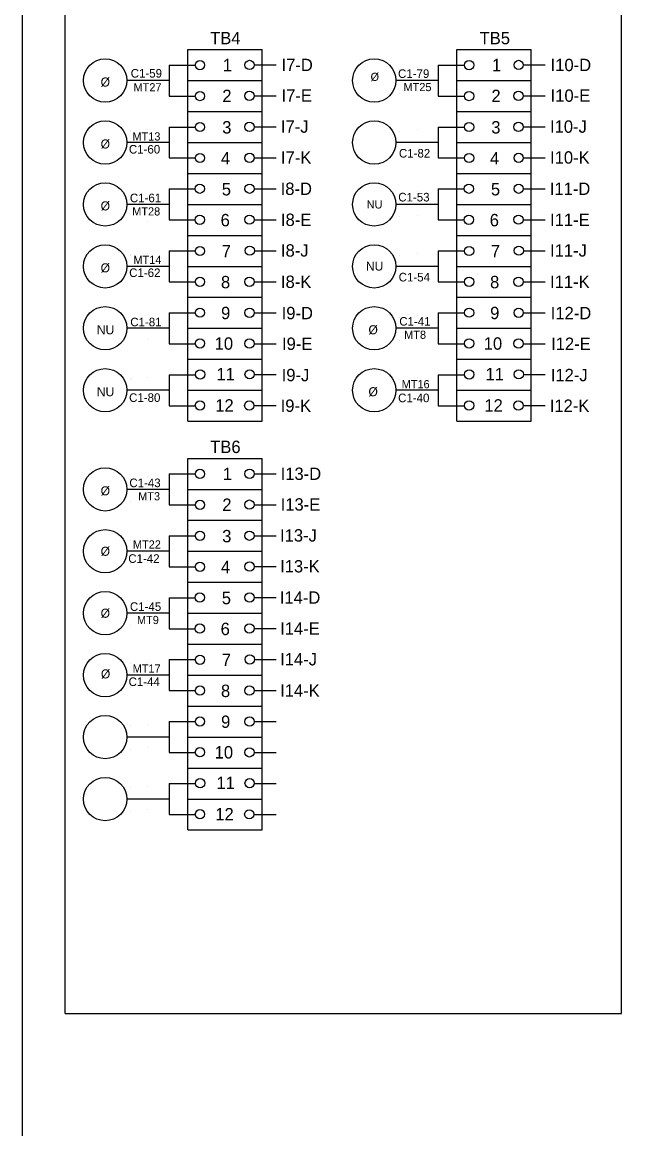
# Model space of a CAD drawing. Extents: x -13 to 6788, y -1113 to 1291.
# Drawn here: x 3337 to 3739, y -236 to 487 of the extents above; entities that cross this region are included whole.
import ezdxf

# ---------------------------------------------------------------- set-up
doc = ezdxf.new("R2010")
doc.units = 0
for name, color, linetype in [('Level 1', 7, 'Continuous'), ('Level 2', 7, 'Continuous'), ('P_ODOT_PLAN_Border', 7, 'Continuous')]:
    doc.layers.add(name, color=color, linetype=linetype)

msp = doc.modelspace()

# ---------------------------------------------------------------- linework, layer by layer
at = {"layer": 'Level 1'}
for p, q in [((3364.65, -160.93), (3364.65, 1229.61)), ((3728.43, -160.93), (3728.43, 1229.61)), ((3444.78, 226.44), (3444.78, 469.44)), ((3444.78, 469.44), (3493.38, 469.44)), ((3493.38, 226.44), (3493.38, 469.44)), ((3620.76, 226.44), (3620.76, 469.44)), ((3620.76, 469.44), (3669.36, 469.44)), ((3669.36, 226.44), (3669.36, 469.44)), ((3432.63, 459.31), (3432.63, 439.06)), ((3432.63, 459.31), (3449.74, 459.31)), ((3488.27, 459.38), (3502.66, 459.38)), ((3608.61, 459.31), (3608.61, 439.06)), ((3608.61, 459.31), (3625.71, 459.31)), ((3664.25, 459.38), (3678.64, 459.38)), ((3416.03, 449.19), (3405, 449.19)), ((3432.63, 449.19), (3416.03, 449.19)), ((3444.78, 449.19), (3493.38, 449.19)), ((3608.61, 449.19), (3580.98, 449.19)), ((3620.76, 449.19), (3669.36, 449.19)), ((3432.63, 439.06), (3449.74, 439.06)), ((3488.27, 439.13), (3502.66, 439.13)), ((3608.61, 439.06), (3625.71, 439.06)), ((3664.25, 439.13), (3678.64, 439.13)), ((3444.78, 428.94), (3493.38, 428.94)), ((3620.76, 428.94), (3669.36, 428.94)), ((3432.63, 418.81), (3432.63, 398.56)), ((3432.63, 418.81), (3449.74, 418.81)), ((3488.27, 418.88), (3502.66, 418.88)), ((3608.61, 418.81), (3608.61, 398.56)), ((3608.61, 418.81), (3625.71, 418.81)), ((3664.25, 418.88), (3678.64, 418.88)), ((3416.03, 408.69), (3405, 408.69)), ((3432.63, 408.69), (3416.03, 408.69)), ((3444.78, 408.69), (3493.38, 408.69)), ((3608.61, 408.69), (3580.98, 408.69)), ((3620.76, 408.69), (3669.36, 408.69)), ((3432.63, 398.56), (3449.74, 398.56)), ((3488.27, 398.63), (3502.66, 398.63)), ((3608.61, 398.56), (3625.71, 398.56)), ((3664.25, 398.63), (3678.64, 398.63)), ((3444.78, 388.44), (3493.38, 388.44)), ((3620.76, 388.44), (3669.36, 388.44)), ((3432.63, 378.32), (3432.63, 358.07)), ((3432.63, 378.32), (3449.74, 378.32)), ((3488.27, 378.38), (3502.66, 378.38)), ((3608.61, 378.32), (3608.61, 358.07)), ((3608.61, 378.32), (3625.71, 378.32)), ((3664.25, 378.38), (3678.64, 378.38)), ((3416.03, 368.19), (3405, 368.19)), ((3432.63, 368.19), (3416.03, 368.19)), ((3444.78, 368.19), (3493.38, 368.19)), ((3608.61, 368.19), (3580.98, 368.19)), ((3620.76, 368.19), (3669.36, 368.19)), ((3432.63, 358.07), (3449.74, 358.07)), ((3488.27, 358.13), (3502.66, 358.13)), ((3608.61, 358.07), (3625.71, 358.07)), ((3664.25, 358.13), (3678.64, 358.13)), ((3444.78, 347.94), (3493.38, 347.94)), ((3620.76, 347.94), (3669.36, 347.94)), ((3432.63, 337.82), (3432.63, 317.57)), ((3432.63, 337.82), (3449.74, 337.82)), ((3488.27, 337.88), (3502.66, 337.88)), ((3608.61, 337.82), (3608.61, 317.57)), ((3608.61, 337.82), (3625.71, 337.82)), ((3664.25, 337.88), (3678.64, 337.88)), ((3416.03, 327.69), (3405, 327.69)), ((3432.63, 327.69), (3416.03, 327.69)), ((3444.78, 327.69), (3493.38, 327.69)), ((3608.61, 327.69), (3580.98, 327.69)), ((3620.76, 327.69), (3669.36, 327.69)), ((3432.63, 317.57), (3449.74, 317.57)), ((3488.27, 317.63), (3502.66, 317.63)), ((3608.61, 317.57), (3625.71, 317.57)), ((3664.25, 317.63), (3678.64, 317.63)), ((3444.78, 307.44), (3493.38, 307.44)), ((3620.76, 307.44), (3669.36, 307.44)), ((3432.63, 297.32), (3432.63, 277.07)), ((3432.63, 297.32), (3449.74, 297.32)), ((3488.27, 297.38), (3502.66, 297.38)), ((3608.61, 297.32), (3608.61, 277.07)), ((3608.61, 297.32), (3625.71, 297.32)), ((3664.25, 297.38), (3678.64, 297.38)), ((3416.03, 287.19), (3405, 287.19)), ((3432.63, 287.19), (3416.03, 287.19)), ((3444.78, 287.19), (3493.38, 287.19)), ((3608.61, 287.19), (3580.98, 287.19)), ((3620.76, 287.19), (3669.36, 287.19)), ((3432.63, 277.07), (3449.74, 277.07)), ((3488.27, 277.13), (3502.66, 277.13)), ((3608.61, 277.07), (3625.71, 277.07)), ((3664.25, 277.13), (3678.64, 277.13)), ((3444.78, 266.94), (3493.38, 266.94)), ((3620.76, 266.94), (3669.36, 266.94)), ((3432.63, 256.82), (3432.63, 236.57)), ((3432.63, 256.82), (3449.74, 256.82)), ((3488.27, 256.88), (3502.66, 256.88)), ((3608.61, 256.82), (3608.61, 236.57)), ((3608.61, 256.82), (3625.71, 256.82)), ((3664.25, 256.88), (3678.64, 256.88)), ((3416.03, 246.69), (3405, 246.69)), ((3432.63, 246.69), (3416.03, 246.69)), ((3444.78, 246.69), (3493.38, 246.69)), ((3608.61, 246.69), (3580.98, 246.69)), ((3620.76, 246.69), (3669.36, 246.69)), ((3432.63, 236.57), (3449.74, 236.57)), ((3488.27, 236.63), (3502.66, 236.63)), ((3608.61, 236.57), (3625.71, 236.57)), ((3664.25, 236.63), (3678.64, 236.63)), ((3444.78, 226.44), (3493.38, 226.44)), ((3620.76, 226.44), (3669.36, 226.44)), ((3444.78, -40.85), (3444.78, 202.14)), ((3444.78, 202.14), (3493.38, 202.14)), ((3493.38, -40.85), (3493.38, 202.14)), ((3432.63, 192.02), (3432.63, 171.77)), ((3432.63, 192.02), (3449.74, 192.02)), ((3488.27, 192.08), (3502.66, 192.08)), ((3416.03, 181.89), (3405, 181.89)), ((3432.63, 181.89), (3416.03, 181.89)), ((3444.78, 181.89), (3493.38, 181.89)), ((3432.63, 171.77), (3449.74, 171.77)), ((3488.27, 171.83), (3502.66, 171.83)), ((3444.78, 161.64), (3493.38, 161.64)), ((3432.63, 151.52), (3432.63, 131.27)), ((3432.63, 151.52), (3449.74, 151.52)), ((3488.27, 151.58), (3502.66, 151.58)), ((3416.03, 141.39), (3405, 141.39)), ((3432.63, 141.39), (3416.03, 141.39)), ((3444.78, 141.39), (3493.38, 141.39)), ((3432.63, 131.27), (3449.74, 131.27)), ((3488.27, 131.33), (3502.66, 131.33)), ((3444.78, 121.14), (3493.38, 121.14)), ((3432.63, 111.02), (3432.63, 90.77)), ((3432.63, 111.02), (3449.74, 111.02)), ((3488.27, 111.08), (3502.66, 111.08)), ((3416.03, 100.89), (3405, 100.89)), ((3432.63, 100.89), (3416.03, 100.89)), ((3444.78, 100.89), (3493.38, 100.89)), ((3432.63, 90.77), (3449.74, 90.77)), ((3488.27, 90.83), (3502.66, 90.83)), ((3444.78, 80.64), (3493.38, 80.64)), ((3432.63, 70.52), (3432.63, 50.27)), ((3432.63, 70.52), (3449.74, 70.52)), ((3488.27, 70.58), (3502.66, 70.58)), ((3416.03, 60.39), (3405, 60.39)), ((3432.63, 60.39), (3416.03, 60.39)), ((3444.78, 60.39), (3493.38, 60.39)), ((3432.63, 50.27), (3449.74, 50.27)), ((3488.27, 50.33), (3502.66, 50.33)), ((3444.78, 40.14), (3493.38, 40.14)), ((3432.63, 30.02), (3432.63, 9.77)), ((3432.63, 30.02), (3449.74, 30.02)), ((3488.27, 30.08), (3502.66, 30.08)), ((3416.03, 19.89), (3405, 19.89)), ((3432.63, 19.89), (3416.03, 19.89)), ((3444.78, 19.89), (3493.38, 19.89)), ((3432.63, 9.77), (3449.74, 9.77)), ((3488.27, 9.83), (3502.66, 9.83)), ((3444.78, -0.36), (3493.38, -0.36)), ((3432.63, -10.48), (3432.63, -30.73)), ((3432.63, -10.48), (3449.74, -10.48)), ((3488.27, -10.42), (3502.66, -10.42)), ((3416.03, -20.61), (3405, -20.61)), ((3432.63, -20.61), (3416.03, -20.61)), ((3444.78, -20.61), (3493.38, -20.61)), ((3432.63, -30.73), (3449.74, -30.73)), ((3488.27, -30.67), (3502.66, -30.67)), ((3444.78, -40.85), (3493.38, -40.85)), ((3364.65, -160.93), (3728.43, -160.93))]:
    msp.add_line(p, q, dxfattribs=at)
for centre, radius in [((3390.82, 449.19), 14.17), ((3566.8, 449.19), 14.17), ((3452.8, 459.3), 3.04), ((3485.24, 459.38), 3.04), ((3628.78, 459.3), 3.04), ((3661.21, 459.38), 3.04), ((3452.8, 439.05), 3.04), ((3485.12, 439.18), 3.04), ((3628.78, 439.05), 3.04), ((3661.1, 439.18), 3.04), ((3390.82, 408.69), 14.17), ((3452.8, 418.8), 3.04), ((3485.12, 418.86), 3.04), ((3566.8, 408.69), 14.17), ((3628.78, 418.8), 3.04), ((3661.1, 418.86), 3.04), ((3452.8, 398.55), 3.04), ((3485.24, 398.66), 3.04), ((3628.78, 398.55), 3.04), ((3661.21, 398.66), 3.04), ((3390.82, 368.19), 14.17), ((3452.69, 378.46), 3.04), ((3485.24, 378.46), 3.04), ((3566.8, 368.19), 14.17), ((3628.67, 378.46), 3.04), ((3661.21, 378.46), 3.04), ((3452.69, 358.15), 3.04), ((3485.12, 358.23), 3.04), ((3628.67, 358.15), 3.04), ((3661.1, 358.23), 3.04), ((3390.82, 327.69), 14.17), ((3452.8, 337.73), 3.04), ((3485.35, 337.95), 3.04), ((3566.8, 327.69), 14.17), ((3628.78, 337.73), 3.04), ((3661.33, 337.95), 3.04), ((3452.8, 317.64), 3.04), ((3485.12, 317.64), 3.04), ((3628.78, 317.64), 3.04), ((3661.1, 317.64), 3.04), ((3390.82, 287.19), 14.17), ((3452.8, 297.4), 3.04), ((3485.24, 297.33), 3.04), ((3566.8, 287.19), 14.17), ((3628.78, 297.4), 3.04), ((3661.21, 297.33), 3.04), ((3452.8, 277.28), 3.04), ((3485.16, 277.2), 3.04), ((3628.78, 277.28), 3.04), ((3661.14, 277.2), 3.04), ((3390.82, 246.69), 14.17), ((3566.8, 246.69), 14.17), ((3452.92, 257), 3.04), ((3485.27, 257.08), 3.04), ((3628.89, 257), 3.04), ((3661.25, 257.08), 3.04), ((3452.8, 236.76), 3.04), ((3485.05, 236.69), 3.04), ((3628.78, 236.76), 3.04), ((3661.03, 236.69), 3.04), ((3390.82, 181.89), 14.17), ((3452.8, 192.01), 3.04), ((3485.24, 192.08), 3.04), ((3452.8, 171.76), 3.04), ((3485.12, 171.88), 3.04), ((3390.82, 141.39), 14.17), ((3452.8, 151.51), 3.04), ((3485.12, 151.57), 3.04), ((3452.8, 131.26), 3.04), ((3485.24, 131.37), 3.04), ((3390.82, 100.89), 14.17), ((3452.69, 111.17), 3.04), ((3485.24, 111.17), 3.04), ((3452.69, 90.85), 3.04), ((3485.12, 90.93), 3.04), ((3390.82, 60.39), 14.17), ((3452.8, 70.43), 3.04), ((3485.35, 70.65), 3.04), ((3452.8, 50.34), 3.04), ((3485.12, 50.34), 3.04), ((3390.82, 19.89), 14.17), ((3452.8, 30.1), 3.04), ((3485.24, 30.03), 3.04), ((3452.8, 9.98), 3.04), ((3485.16, 9.9), 3.04), ((3390.82, -20.61), 14.17), ((3485.27, -10.22), 3.04), ((3452.92, -10.3), 3.04), ((3452.8, -30.53), 3.04), ((3485.05, -30.61), 3.04)]:
    msp.add_circle(centre, radius, dxfattribs=at)
at = {"layer": 'Level 2'}
for p, q in [((3583.53, 456.51), (3583.53, 456.51)), ((3594.79, 457.67), (3594.79, 457.67)), ((3408.31, 452.48), (3408.31, 452.48)), ((3419.57, 453.64), (3419.57, 453.64)), ((3418.81, 442.14), (3418.81, 442.14)), ((3594.79, 442.14), (3594.79, 442.14)), ((3583.53, 440.98), (3583.53, 440.98)), ((3407.1, 416.45), (3407.1, 416.45)), ((3407.56, 416.01), (3407.56, 416.01)), ((3418.81, 417.17), (3418.81, 417.17)), ((3583.53, 416.01), (3583.53, 416.01)), ((3594.79, 417.17), (3594.79, 417.17)), ((3407.56, 400.48), (3407.56, 400.48)), ((3418.81, 401.64), (3418.81, 401.64)), ((3583.53, 400.48), (3583.53, 400.48)), ((3594.79, 401.64), (3594.79, 401.64)), ((3594.79, 376.67), (3594.79, 376.67)), ((3406.95, 371.27), (3406.95, 371.27)), ((3418.21, 372.43), (3418.21, 372.43)), ((3583.53, 375.51), (3583.53, 375.51)), ((3418.21, 356.9), (3418.21, 356.9)), ((3583.53, 359.98), (3583.53, 359.98)), ((3594.79, 361.14), (3594.79, 361.14)), ((3407.56, 335.74), (3407.56, 335.74)), ((3407.56, 335.01), (3407.56, 335.01)), ((3418.81, 336.17), (3418.81, 336.17)), ((3583.53, 335.01), (3583.53, 335.01)), ((3594.79, 336.17), (3594.79, 336.17)), ((3407.56, 319.48), (3407.56, 319.48)), ((3418.81, 320.64), (3418.81, 320.64)), ((3583.53, 319.48), (3583.53, 319.48)), ((3594.79, 320.64), (3594.79, 320.64)), ((3407.21, 290.13), (3407.21, 290.13)), ((3418.47, 291.28), (3418.47, 291.28)), ((3583.53, 294.51), (3583.53, 294.51)), ((3594.79, 295.67), (3594.79, 295.67)), ((3418.81, 280.14), (3418.81, 280.14)), ((3583.53, 278.98), (3583.53, 278.98)), ((3594.79, 280.14), (3594.79, 280.14)), ((3407.56, 254.02), (3407.56, 254.02)), ((3407.71, 254.08), (3407.71, 254.08)), ((3418.81, 255.17), (3418.81, 255.17)), ((3583.53, 254.02), (3583.53, 254.02)), ((3594.79, 255.17), (3594.79, 255.17)), ((3418.81, 239.64), (3418.81, 239.64)), ((3594.79, 239.64), (3594.79, 239.64)), ((3407.56, 238.48), (3407.56, 238.48)), ((3583.53, 238.48), (3583.53, 238.48)), ((3407.56, 189.22), (3407.56, 189.22)), ((3418.81, 190.37), (3418.81, 190.37)), ((3407.56, 173.68), (3407.56, 173.68)), ((3418.81, 174.84), (3418.81, 174.84)), ((3407.56, 148.72), (3407.56, 148.72)), ((3418.81, 149.87), (3418.81, 149.87)), ((3407.56, 133.18), (3407.56, 133.18)), ((3418.81, 134.34), (3418.81, 134.34)), ((3418.81, 109.37), (3418.81, 109.37)), ((3407.56, 108.22), (3407.56, 108.22)), ((3407.56, 92.68), (3407.56, 92.68)), ((3418.81, 93.84), (3418.81, 93.84)), ((3407.56, 67.72), (3407.56, 67.72)), ((3418.81, 68.87), (3418.81, 68.87)), ((3407.56, 52.18), (3407.56, 52.18)), ((3418.81, 53.34), (3418.81, 53.34)), ((3407.56, 27.22), (3407.56, 27.22)), ((3418.81, 28.37), (3418.81, 28.37)), ((3407.56, 11.68), (3407.56, 11.68)), ((3418.81, 12.84), (3418.81, 12.84)), ((3407.56, -13.28), (3407.56, -13.28)), ((3418.81, -12.13), (3418.81, -12.13)), ((3407.56, -28.82), (3407.56, -28.82)), ((3418.81, -27.66), (3418.81, -27.66))]:
    msp.add_line(p, q, dxfattribs=at)
at = {"layer": 'P_ODOT_PLAN_Border'}
msp.add_lwpolyline([(4336.5, -334.08), (4336.5, 1265.92), (3336.5, 1265.92), (3336.5, -334.08)], close=True, dxfattribs=at)

# ---------------------------------------------------------------- texts
at = {"layer": 'Level 1'}
for s, height, p in [('TB4', 8.1, (3459.47, 472.92)), ('TB5', 8.1, (3635.7, 472.92)), ('1', 8.1, (3467.77, 455.29)), ('I7-D', 8.1, (3506.14, 455.33)), ('1', 8.1, (3643.75, 455.29)), ('I10-D', 8.1, (3682.12, 455.33)), ('C1-59', 5.616, (3407.51, 451.1)), ('C1-79', 5.616, (3582.33, 450.89)), ('2', 8.1, (3467.42, 435.09)), ('I7-E', 8.1, (3506.14, 435.28)), ('2', 8.1, (3643.4, 435.09)), ('I10-E', 8.1, (3682.12, 435.28)), ('3', 8.1, (3467.34, 414.55)), ('I7-J', 8.1, (3505.73, 415.04)), ('3', 8.1, (3643.31, 414.55)), ('I10-J', 8.1, (3681.71, 415.04)), ('C1-60', 5.616, (3406.32, 401.44)), ('4', 8.1, (3466.51, 394.35)), ('I7-K', 8.1, (3505.77, 394.84)), ('C1-82', 5.616, (3582.93, 398.83)), ('4', 8.1, (3642.49, 394.35)), ('I10-K', 8.1, (3681.75, 394.84)), ('5', 8.1, (3467.08, 374.08)), ('I8-D', 8.1, (3505.58, 374.38)), ('5', 8.1, (3643.06, 374.08)), ('I11-D', 8.1, (3681.56, 374.38)), ('C1-61', 5.616, (3406.97, 369.62)), ('C1-53', 5.616, (3582.49, 370.13)), ('6', 8.1, (3466.3, 353.88)), ('I8-E', 8.1, (3505.77, 354.1)), ('6', 8.1, (3642.28, 353.88)), ('I11-E', 8.1, (3681.75, 354.1)), ('7', 8.1, (3467.06, 333.57)), ('I8-J', 8.1, (3505.77, 334.05)), ('7', 8.1, (3643.04, 333.57)), ('I11-J', 8.1, (3681.75, 334.05)), ('C1-62', 5.616, (3406.51, 320.73)), ('8', 8.1, (3466.53, 313.36)), ('I8-K', 8.1, (3505.77, 313.55)), ('C1-54', 5.616, (3582.75, 317.83)), ('8', 8.1, (3642.51, 313.36)), ('I11-K', 8.1, (3681.75, 313.55)), ('9', 8.1, (3466.6, 293.16)), ('I9-D', 8.1, (3506.22, 293.09)), ('9', 8.1, (3642.57, 293.16)), ('I12-D', 8.1, (3682.19, 293.09)), ('C1-81', 5.616, (3407.23, 288.48)), ('C1-41', 5.616, (3583.15, 288.91)), ('10', 8.1, (3462.4, 273.19)), ('I9-E', 8.1, (3506.44, 273.04)), ('10', 8.1, (3638.38, 273.19)), ('I12-E', 8.1, (3682.42, 273.04)), ('11', 8.1, (3463.57, 253.21)), ('I9-J', 8.1, (3506.25, 252.58)), ('11', 8.1, (3639.55, 253.21)), ('I12-J', 8.1, (3682.23, 252.58)), ('C1-80', 5.616, (3406.46, 239.07)), ('12', 8.1, (3462.81, 232.71)), ('I9-K', 8.1, (3505.58, 232.53)), ('C1-40', 5.616, (3582.37, 238.87)), ('12', 8.1, (3638.78, 232.71)), ('I12-K', 8.1, (3681.56, 232.53)), ('TB6', 8.1, (3459.49, 205.62)), ('1', 8.1, (3467.77, 187.99)), ('I13-D', 8.1, (3505.58, 188.03)), ('C1-43', 5.616, (3406.62, 183.31)), ('2', 8.1, (3467.42, 167.79)), ('I13-E', 8.1, (3505.58, 167.98)), ('3', 8.1, (3467.34, 147.26)), ('I13-J', 8.1, (3505.17, 147.74)), ('C1-42', 5.616, (3405.94, 133.82)), ('4', 8.1, (3466.51, 127.06)), ('I13-K', 8.1, (3505.21, 127.54)), ('5', 8.1, (3467.08, 106.78)), ('I14-D', 8.1, (3505.02, 107.08)), ('C1-45', 5.616, (3407, 102.41)), ('6', 8.1, (3466.3, 86.58)), ('I14-E', 8.1, (3505.21, 86.8)), ('7', 8.1, (3467.06, 66.27)), ('I14-J', 8.1, (3505.21, 66.75)), ('C1-44', 5.616, (3406.14, 53.28)), ('8', 8.1, (3466.53, 46.07)), ('I14-K', 8.1, (3505.21, 46.25)), ('9', 8.1, (3466.6, 25.87)), ('10', 8.1, (3462.4, 5.89)), ('11', 8.1, (3463.57, -14.08)), ('12', 8.1, (3462.81, -34.58))]:
    msp.add_text(s, height=height, dxfattribs=at).set_placement(p)
at = {"layer": 'Level 2'}
for s, height, p in [('Ø', 5.9, (3387.85, 445.27)), ('Ø', 5.31, (3564.39, 448.94)), ('Ø', 5.9, (3387.85, 404.77)), ('Ø', 5.9, (3387.85, 364.27)), ('NU', 5.314, (3561.85, 365.53)), ('Ø', 5.9, (3387.85, 323.77)), ('NU', 5.905, (3561.28, 324.93)), ('NU', 5.905, (3385.33, 283.27)), ('Ø', 5.9, (3562.99, 283.27)), ('NU', 5.905, (3385.33, 242.77)), ('Ø', 5.9, (3562.99, 242.77)), ('Ø', 5.9, (3387.85, 177.98)), ('Ø', 5.9, (3387.85, 138.44)), ('Ø', 5.9, (3387.85, 97.94)), ('Ø', 5.9, (3388.02, 58.25))]:
    msp.add_text(s, height=height, dxfattribs=at).set_placement(p)
for s, p in [('MT27', (3409.35, 442.1)), ('MT25', (3585.91, 442.25)), ('MT13', (3408.63, 409.97)), ('MT28', (3408.49, 360.95)), ('MT14', (3409.27, 329.24)), ('MT8', (3586.34, 280.28)), ('MT16', (3584.69, 247.96)), ('MT3', (3412.39, 174.68)), ('MT22', (3408.93, 143.17)), ('MT9', (3411.58, 93.78)), ('MT17', (3408.77, 62.05))]:
    msp.add_text(s, height=5.353, rotation=360, dxfattribs=at).set_placement(p)

doc.saveas('drawing.dxf')
